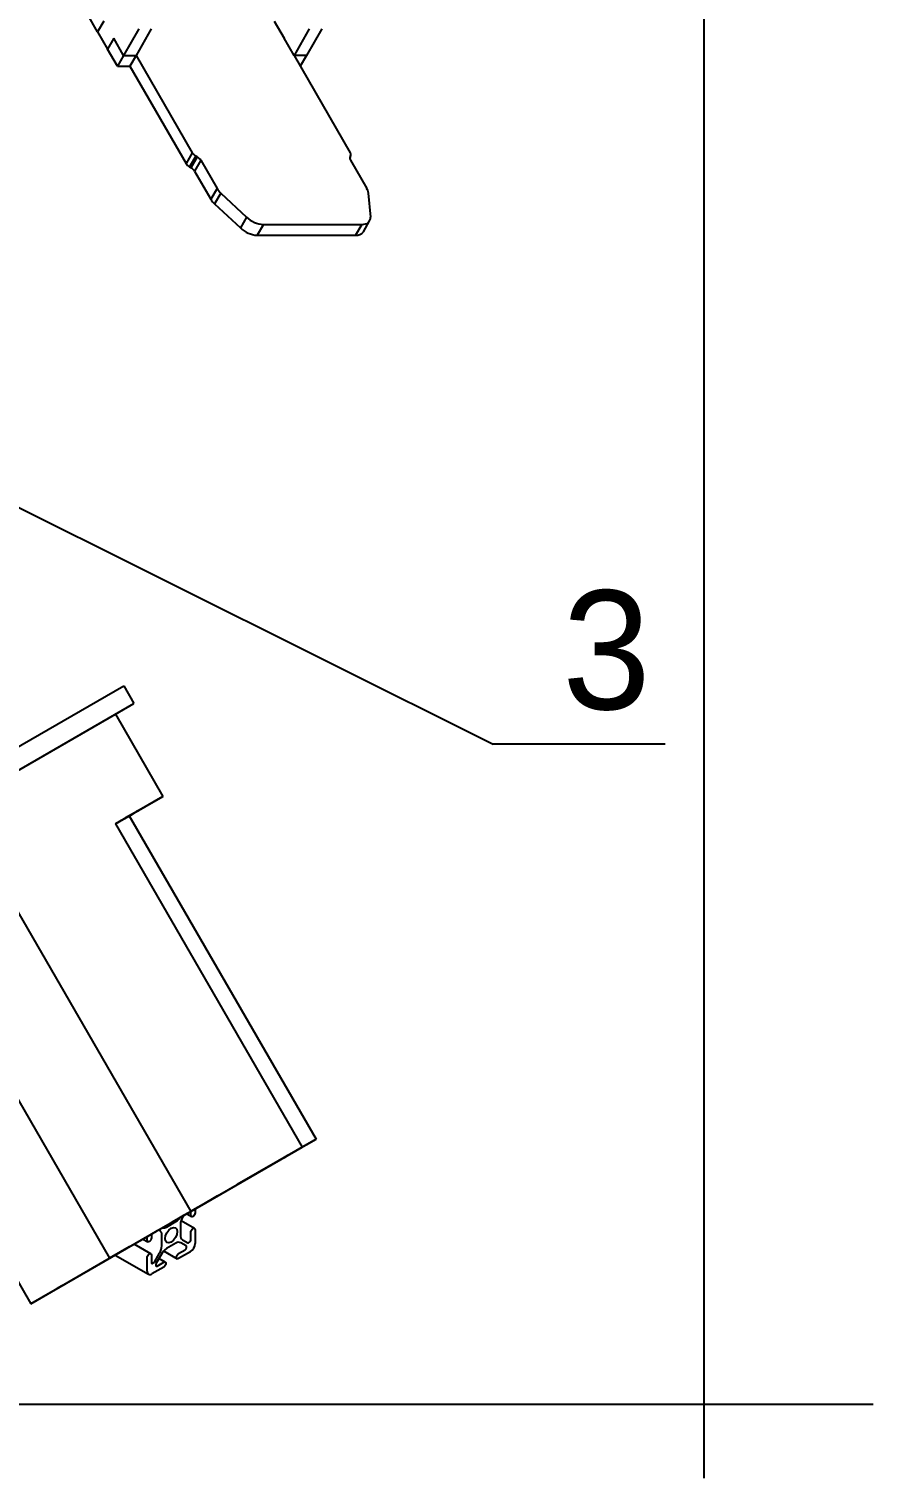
# Model space of a CAD drawing. Header units: millimetres. Extents: x 627 to 1353, y -24 to 719.
# Drawn here: x 1104.6 to 1353.2, y -23.7 to 403.2 of the extents above; entities that cross this region are included whole.
import ezdxf

# ---------------------------------------------------------------- set-up
doc = ezdxf.new("R2010")
doc.units = ezdxf.units.MM

msp = doc.modelspace()

# ---------------------------------------------------------------- linework, layer by layer
for p, q in [((1303.45, -23.75), (1303.45, 718.84)), ((1015.38, 305.14), (1241.35, 192.47)), ((1292.04, 192.47), (1241.35, 192.47)), ((689.14, -2.02), (1353.23, -2.02))]:
    msp.add_line(p, q)
at = {"color": 7, "linetype": 'Continuous', "lineweight": 25}
for p, q in [((1124.79, 402.3), (1121.89, 407.34)), ((1126.63, 405.48), (1124.79, 402.3)), ((1124.79, 402.3), (1127.7, 397.26)), ((1136.94, 403.18), (1132.45, 395.4)), ((1140.61, 403.18), (1136.12, 395.4)), ((1176.85, 405.48), (1179.76, 400.44)), ((1187.15, 403.18), (1182.66, 395.4)), ((1190.83, 403.18), (1186.34, 395.4)), ((1129.54, 400.44), (1127.7, 397.26)), ((1130.61, 392.22), (1127.7, 397.26)), ((1132.45, 395.4), (1129.54, 400.44)), ((1182.66, 395.4), (1179.76, 400.44)), ((1132.45, 395.4), (1130.61, 392.22)), ((1132.45, 395.4), (1136.12, 395.4)), ((1136.12, 395.4), (1134.28, 392.22)), ((1136.12, 395.4), (1152.68, 366.73)), ((1186.34, 395.4), (1182.66, 395.4)), ((1182.66, 395.4), (1199.22, 366.73)), ((1186.34, 395.4), (1184.5, 392.22)), ((1130.61, 392.22), (1134.28, 392.22)), ((1134.28, 392.22), (1150.84, 363.55)), ((1184.5, 392.22), (1184.5, 392.22)), ((1152.68, 366.73), (1150.84, 363.55)), ((1153.73, 365.73), (1151.89, 362.55)), ((1154.13, 365.5), (1152.3, 362.32)), ((1155.19, 364.5), (1153.35, 361.32)), ((1154.13, 365.5), (1153.73, 365.73)), ((1155.19, 364.5), (1159.97, 356.21)), ((1199.18, 365.5), (1199.32, 365.73)), ((1199.32, 365.73), (1199.18, 365.49)), ((1199.28, 364.5), (1204.07, 356.21)), ((1152.3, 362.32), (1151.89, 362.55)), ((1153.35, 361.32), (1158.14, 353.03)), ((1159.97, 356.21), (1158.14, 353.03)), ((1161.1, 354.82), (1159.26, 351.64)), ((1161.1, 354.82), (1168.67, 347.74)), ((1204.54, 354.82), (1205.15, 347.74)), ((1159.26, 351.64), (1166.84, 344.56)), ((1168.67, 347.74), (1166.84, 344.56)), ((1203.08, 343.44), (1204.92, 346.62)), ((1173.67, 345.59), (1171.84, 342.41)), ((1171.84, 342.41), (1200.79, 342.41)), ((1173.67, 345.59), (1202.63, 345.59)), ((1202.63, 345.59), (1200.79, 342.41)), ((1061.77, 168.85), (1132.48, 209.67)), ((1132.48, 209.67), (1135.48, 204.47)), ((1064.77, 163.65), (1135.48, 204.47)), ((1069.22, 166.22), (1130.03, 201.33)), ((1130.03, 201.32), (1135.48, 204.47)), ((1130.03, 201.33), (1144.03, 177.08)), ((1144.03, 177.08), (1130.03, 169)), ((1134.13, 171.36), (1144.03, 177.08)), ((1130.03, 168.99), (1134.13, 171.36)), ((1134.13, 171.36), (1189.13, 76.1)), ((1130.03, 169), (1185.03, 73.73)), ((1097.22, 150.05), (1152.22, 54.79)), ((1073.32, 136.25), (1128.32, 40.99)), ((1050.12, 122.86), (1105.12, 27.59)), ((1152.22, 54.79), (1185.03, 73.73)), ((1189.13, 76.1), (1165.93, 62.7)), ((1180.93, 71.36), (1185.03, 73.73)), ((1183.33, 72.75), (1189.13, 76.1)), ((1160.13, 59.35), (1165.93, 62.7)), ((1153.52, 55.54), (1153.52, 54.43)), ((1146.13, 51.27), (1142.03, 48.9)), ((1145.07, 50.2), (1147.83, 51.8)), ((1148.12, 52.42), (1152.22, 54.79)), ((1153.33, 49.78), (1149.38, 52.06)), ((1150.1, 53.56), (1149.83, 53.09)), ((1151.03, 54.1), (1152.43, 53.28)), ((1152.25, 53.69), (1152.25, 54.8)), ((1142.03, 48.9), (1109.22, 29.96)), ((1139.38, 46.27), (1139.38, 47.37)), ((1140.65, 48.1), (1140.65, 47)), ((1143.07, 49.19), (1142.8, 49.35)), ((1143.69, 44.63), (1143.69, 47.82)), ((1149.21, 51), (1149.21, 47.82)), ((1152.25, 46.36), (1152.25, 48.63)), ((1153.52, 49.37), (1153.52, 45.37)), ((1134.12, 44.34), (1128.32, 40.99)), ((1140.46, 42.35), (1135.57, 45.17)), ((1138.16, 46.67), (1139.57, 45.85)), ((1144.24, 43.16), (1148.19, 40.87)), ((1147.83, 45.43), (1145.07, 43.84)), ((1148.64, 42.39), (1150.61, 43.52)), ((1152.11, 42.92), (1148.64, 40.92)), ((1150.86, 44.69), (1149.33, 45.58)), ((1149.83, 46.44), (1151.36, 45.56)), ((1150.96, 44.13), (1150.96, 44.46)), ((1151.61, 45.58), (1151.89, 45.75)), ((1105.12, 27.59), (1128.32, 40.99)), ((1129.99, 41.95), (1139.79, 36.29)), ((1139.38, 37.2), (1139.38, 41.2)), ((1140.65, 41.94), (1140.65, 39.67)), ((1141, 39.46), (1141.29, 39.63)), ((1141.54, 39.89), (1143.07, 42.54)), ((1141.94, 39.25), (1141.94, 38.92)), ((1143.57, 42.25), (1142.04, 39.6)), ((1142.29, 38.72), (1144.26, 39.85)), ((1144.71, 39.9), (1142.84, 40.98)), ((1144.26, 38.39), (1140.79, 36.38)), ((1110.92, 30.94), (1105.12, 27.59)), ((1113.32, 32.33), (1109.22, 29.96)), ((1109.22, 29.96), (1109.22, 29.96))]:
    msp.add_line(p, q, dxfattribs=at)
at = {"color": 7, "linetype": 'Continuous', "lineweight": 25, "flags": 128}
for points in [[(1202.63, 345.59), (1203.2, 345.63), (1203.72, 345.74), (1204.17, 345.92), (1204.54, 346.18), (1204.83, 346.49), (1205.03, 346.86), (1205.14, 347.28), (1205.15, 347.74)], [(1132.63, 170.5), (1133.45, 170.97), (1134.35, 171.48), (1135.22, 171.99), (1135.96, 172.42), (1136.48, 172.72), (1136.72, 172.86), (1136.64, 172.81), (1136.27, 172.59), (1135.63, 172.23), (1134.82, 171.76), (1133.92, 171.24), (1133.04, 170.73), (1132.3, 170.31), (1131.78, 170), (1131.54, 169.87), (1131.62, 169.91), (1132, 170.13), (1132.63, 170.5)], [(1180.93, 71.36), (1180.05, 70.86), (1179.44, 70.51), (1179.13, 70.32), (1179.12, 70.32), (1179.42, 70.49), (1180.01, 70.83), (1180.88, 71.33), (1182, 71.98), (1183.33, 72.75)], [(1160.13, 59.35), (1158.62, 58.48), (1156.98, 57.53), (1155.25, 56.54), (1153.5, 55.52), (1151.78, 54.53), (1150.13, 53.58), (1148.61, 52.7), (1147.26, 51.92), (1146.13, 51.27)], [(1134.12, 44.34), (1135.63, 45.21), (1137.27, 46.16), (1139, 47.15), (1140.75, 48.17), (1142.47, 49.16), (1144.12, 50.11), (1145.64, 50.99), (1146.99, 51.77), (1148.12, 52.42)], [(1153.52, 54.43), (1153.47, 54.12), (1153.33, 53.8), (1153.13, 53.52), (1152.88, 53.33), (1152.64, 53.24), (1152.43, 53.28), (1152.3, 53.44), (1152.25, 53.69)], [(1140.65, 47), (1140.6, 46.69), (1140.46, 46.37), (1140.26, 46.09), (1140.02, 45.9), (1139.77, 45.81), (1139.57, 45.85), (1139.43, 46.01), (1139.38, 46.27)], [(1144.68, 46.8), (1144.82, 47.65), (1145.2, 48.54), (1145.77, 49.31), (1146.45, 49.86), (1147.13, 50.09), (1147.7, 49.98), (1148.08, 49.54), (1148.22, 48.84), (1148.08, 47.98), (1147.7, 47.09), (1147.13, 46.32), (1146.45, 45.77), (1145.77, 45.54), (1145.2, 45.65), (1144.82, 46.09), (1144.68, 46.8)], [(1152.25, 48.63), (1152.3, 48.94), (1152.43, 49.26), (1152.64, 49.54), (1152.88, 49.73), (1153.13, 49.82), (1153.33, 49.78), (1153.47, 49.62), (1153.52, 49.37)], [(1139.38, 41.2), (1139.43, 41.51), (1139.57, 41.83), (1139.77, 42.11), (1140.02, 42.3), (1140.26, 42.39), (1140.46, 42.35), (1140.6, 42.19), (1140.65, 41.94)], [(1144.26, 39.85), (1144.5, 39.94), (1144.71, 39.9), (1144.85, 39.74), (1144.89, 39.49), (1144.85, 39.18), (1144.71, 38.86), (1144.5, 38.58), (1144.26, 38.39)], [(1148.64, 40.92), (1148.4, 40.83), (1148.19, 40.87), (1148.05, 41.03), (1148.01, 41.28), (1148.05, 41.59), (1148.19, 41.91), (1148.4, 42.19), (1148.64, 42.39)], [(1113.32, 32.33), (1114.2, 32.83), (1114.81, 33.18), (1115.12, 33.37), (1115.13, 33.37), (1114.83, 33.2), (1114.24, 32.86), (1113.37, 32.36), (1112.25, 31.71), (1110.92, 30.94)]]:
    msp.add_lwpolyline(points, dxfattribs=at)
at = {"color": 7, "linetype": 'Continuous', "lineweight": 25}
for centre, radius, start, end in [((1153.29, 365.08), 2.89, 211.9547, 241.1443), ((1155.12, 368.26), 2.89, 211.9547, 241.1443), ((1152.74, 362.97), 2.89, 31.9547, 61.1443), ((1200.1, 365.08), 1.01, 155.6863, 215.618), ((1198.4, 366.14), 1.01, 335.6863, 35.618), ((1150.9, 359.79), 2.89, 31.9547, 61.1443), ((1165.24, 359.34), 6.12, 210.7253, 227.4943), ((1201.17, 354.45), 3.4, 6.4117, 31.31), ((1163.4, 356.16), 6.12, 210.7253, 227.4943), ((1174.06, 353.37), 7.79, 226.2784, 267.1625), ((1172.22, 350.19), 7.79, 226.2784, 267.1625), ((1201.06, 344.88), 2.48, 263.9522, 324.7357), ((1145.64, 55.34), 4.17, 301.7018, 325.0941), ((1153.53, 50.85), 4.33, 148.8563, 178.0435), ((1142.19, 47.96), 1.51, 354.3796, 54.302), ((1144.13, 51.65), 1.72, 260.4833, 303.1676), ((1150.71, 47.67), 1.51, 174.3796, 234.302), ((1139.37, 44.78), 4.33, 328.8563, 358.0435), ((1147.36, 40.16), 4.33, 121.9547, 151.1444), ((1148.71, 44.2), 1.51, 65.686, 125.6182), ((1150.19, 44.17), 0.768, 302.6055, 357.3945), ((1150.71, 44.49), 0.252, 354.3796, 54.302), ((1151.46, 45.79), 0.251, 245.686, 305.6182), ((1151.48, 46.4), 0.768, 302.6055, 357.3945), ((1150.45, 45.51), 3.07, 302.6055, 357.3945), ((1140.87, 39.63), 0.218, 170.786, 309.2033), ((1140.91, 40.24), 0.721, 301.9547, 331.1444), ((1142.15, 38.89), 0.218, 170.786, 309.2033), ((1142.66, 39.23), 0.721, 148.8563, 178.0435), ((1140.24, 37.06), 0.873, 170.786, 309.2033)]:
    msp.add_arc(centre, radius, start, end, dxfattribs=at)

# ---------------------------------------------------------------- texts
at = {"insert": (1261.69, 237.76), "char_height": 35, "attachment_point": 1}
msp.add_mtext_dynamic_manual_height_columns('3', width=24.1832, gutter_width=17.5, heights=[0], dxfattribs=at)

doc.saveas('drawing.dxf')
